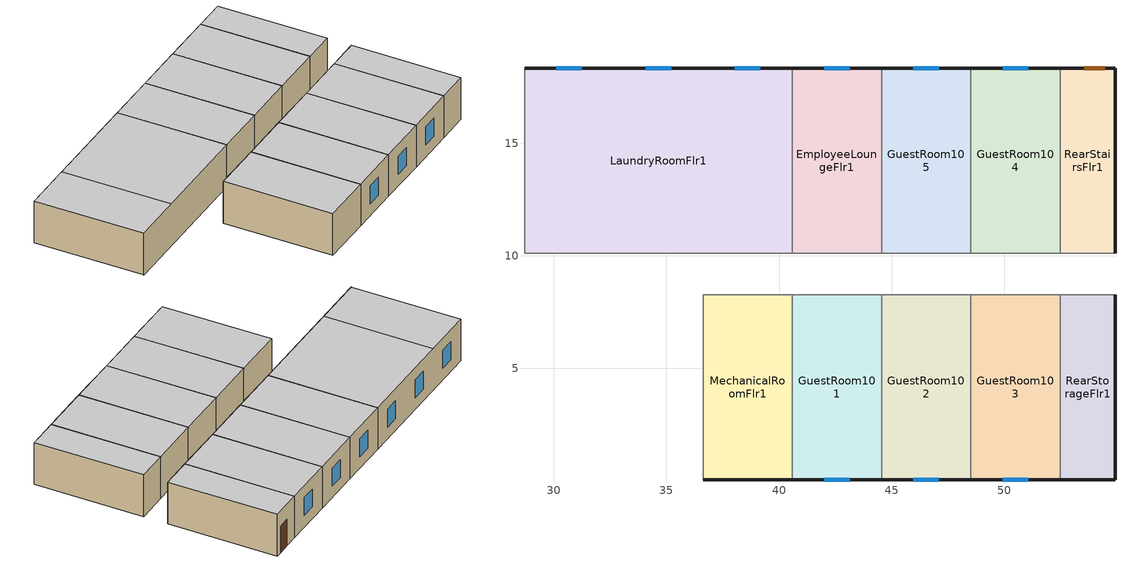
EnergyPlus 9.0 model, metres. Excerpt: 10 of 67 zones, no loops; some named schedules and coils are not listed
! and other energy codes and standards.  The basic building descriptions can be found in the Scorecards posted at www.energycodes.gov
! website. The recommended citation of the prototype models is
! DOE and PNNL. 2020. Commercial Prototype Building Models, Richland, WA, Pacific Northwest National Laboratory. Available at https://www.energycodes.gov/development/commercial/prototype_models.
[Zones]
RearStairsFlr1
 floor ground (S_RearStairsFlr1_0_0_0_Ffactor): 54.91,10.11 52.47,10.11 52.47,18.34 54.91,18.34 z0
 wall outside (nonres_ext_wall): 54.91,10.11 54.91,18.34 52.47,18.34 z0:3.35
 wall to GuestRoom104 (int_wall): 52.47,18.34 52.47,10.11 z0:3.35
 wall to CorridorFlr1 (int_wall): 52.47,10.11 54.91,10.11 z0:3.35
 door (Swinging Door_con): 54.46,18.34 53.54,18.34 z0:2.13
 ceiling to RearStairsFlr2 (int_slab_ceiling): 52.47,10.11 54.91,10.11 54.91,18.34 52.47,18.34 z3.35
GuestRoom104
 floor ground (S_GuestRoom104_0_0_0_Ffactor): 52.47,10.11 48.51,10.11 48.51,18.34 52.47,18.34 z0
 wall outside (nonres_ext_wall): 52.47,18.34 48.51,18.34 z0:3.35
 wall to CorridorFlr1 (int_wall): 48.51,10.11 52.47,10.11 z0:3.35
 wall to GuestRoom105 (int_wall): 48.51,18.34 48.51,10.11 z0:3.35
 window (NonresWindow_U_0.38_SHGC_0.38): 51.06,18.34 49.92,18.34 z0.95:2.4
 ceiling to GuestRoom214 (int_slab_ceiling): 48.51,10.11 52.47,10.11 52.47,18.34 48.51,18.34 z3.35
GuestRoom105
 floor ground (S_GuestRoom105_0_0_0_Ffactor): 48.51,10.11 44.55,10.11 44.55,18.34 48.51,18.34 z0
 wall outside (nonres_ext_wall): 48.51,18.34 44.55,18.34 z0:3.35
 wall to CorridorFlr1 (int_wall): 44.55,10.11 48.51,10.11 z0:3.35
 wall to EmployeeLoungeFlr1 (int_wall): 44.55,18.34 44.55,10.11 z0:3.35
 window (NonresWindow_U_0.38_SHGC_0.38): 47.1,18.34 45.96,18.34 z0.95:2.4
 ceiling to GuestRoom215_218 (int_slab_ceiling): 44.55,10.11 48.51,10.11 48.51,18.34 44.55,18.34 z3.35
EmployeeLoungeFlr1
 floor ground (S_EmployeeLoungeFlr1_0_0_0_Ffactor): 44.55,10.11 40.59,10.11 40.59,18.34 44.55,18.34 z0
 wall outside (nonres_ext_wall): 44.55,18.34 40.59,18.34 z0:3.35
 wall to CorridorFlr1 (int_wall): 40.59,10.11 44.55,10.11 z0:3.35
 wall to LaundryRoomFlr1 (int_wall): 40.59,18.34 40.59,10.11 z0:3.35
 window (NonresWindow_U_0.38_SHGC_0.38): 43.14,18.34 42,18.34 z0.95:2.4
 ceiling to GuestRoom215_218 (int_slab_ceiling): 40.59,10.11 44.55,10.11 44.55,18.34 40.59,18.34 z3.35
LaundryRoomFlr1
 floor ground (S_LaundryRoomFlr1_0_0_0_Ffactor): 40.59,10.11 28.7,10.11 28.7,18.34 40.59,18.34 z0
 wall outside (nonres_ext_wall): 40.59,18.34 28.7,18.34 z0:3.35
 wall to CorridorFlr1 (int_wall): 28.7,10.11 40.59,10.11 z0:3.35
 wall to ElevatorCoreFlr1 (int_wall): 28.7,18.34 28.7,10.11 z0:3.35
 window (NonresWindow_U_0.38_SHGC_0.38): 39.18,18.34 38.04,18.34 / 35.21,18.34 34.07,18.34 / 31.25,18.34 30.11,18.34 z0.95:2.4
 ceiling to GuestRoom215_218 (int_slab_ceiling): 32.66,10.11 40.59,10.11 40.59,18.34 32.66,18.34 z3.35
 ceiling to GuestRoom219 (int_slab_ceiling): 28.7,10.11 32.66,10.11 32.66,18.34 28.7,18.34 z3.35
MechanicalRoomFlr1
 floor ground (S_MechanicalRoomFlr1_0_0_0_Ffactor): 40.59,0.05 36.62,0.05 36.62,8.28 40.59,8.28 z0
 wall outside (nonres_ext_wall): 36.62,0.05 40.59,0.05 z0:3.35
 wall to CorridorFlr1 (int_wall): 40.59,8.28 36.62,8.28 z0:3.35
 wall to MeetingRoomFlr1 (int_wall): 36.62,8.28 36.62,0.05 z0:3.35
 wall to GuestRoom101 (int_wall): 40.59,0.05 40.59,8.28 z0:3.35
 ceiling to GuestRoom209_212 (int_slab_ceiling): 36.62,0.05 40.59,0.05 40.59,8.28 36.62,8.28 z3.35
GuestRoom101
 floor ground (S_GuestRoom101_0_0_0_Ffactor): 44.55,0.05 40.59,0.05 40.59,8.28 44.55,8.28 z0
 wall outside (nonres_ext_wall): 40.59,0.05 44.55,0.05 z0:3.35
 wall to CorridorFlr1 (int_wall): 44.55,8.28 40.59,8.28 z0:3.35
 wall to GuestRoom102 (int_wall): 44.55,0.05 44.55,8.28 z0:3.35
 window (NonresWindow_U_0.38_SHGC_0.38): 42,0.05 43.14,0.05 z0.95:2.4
 ceiling to GuestRoom209_212 (int_slab_ceiling): 40.59,0.05 44.55,0.05 44.55,8.28 40.59,8.28 z3.35
GuestRoom102
 floor ground (S_GuestRoom102_0_0_0_Ffactor): 48.51,0.05 44.55,0.05 44.55,8.28 48.51,8.28 z0
 wall outside (nonres_ext_wall): 44.55,0.05 48.51,0.05 z0:3.35
 wall to CorridorFlr1 (int_wall): 48.51,8.28 44.55,8.28 z0:3.35
 wall to GuestRoom103 (int_wall): 48.51,0.05 48.51,8.28 z0:3.35
 window (NonresWindow_U_0.38_SHGC_0.38): 45.96,0.05 47.1,0.05 z0.95:2.4
 ceiling to GuestRoom209_212 (int_slab_ceiling): 44.55,0.05 48.51,0.05 48.51,8.28 44.55,8.28 z3.35
GuestRoom103
 floor ground (S_GuestRoom103_0_0_0_Ffactor): 52.47,0.05 48.51,0.05 48.51,8.28 52.47,8.28 z0
 wall outside (nonres_ext_wall): 48.51,0.05 52.47,0.05 z0:3.35
 wall to CorridorFlr1 (int_wall): 52.47,8.28 48.51,8.28 z0:3.35
 wall to RearStorageFlr1 (int_wall): 52.47,0.05 52.47,8.28 z0:3.35
 window (NonresWindow_U_0.38_SHGC_0.38): 49.92,0.05 51.06,0.05 z0.95:2.4
 ceiling to GuestRoom213 (int_slab_ceiling): 48.51,0.05 52.47,0.05 52.47,8.28 48.51,8.28 z3.35
RearStorageFlr1
 floor ground (S_RearStorageFlr1_0_0_0_Ffactor): 54.91,0.05 52.47,0.05 52.47,8.28 54.91,8.28 z0
 wall outside (nonres_ext_wall): 52.47,0.05 54.91,0.05 54.91,8.28 z0:3.35
 wall to CorridorFlr1 (int_wall): 54.91,8.28 52.47,8.28 z0:3.35
 ceiling to RearStorageFlr2 (int_slab_ceiling): 52.47,0.05 54.91,0.05 54.91,8.28 52.47,8.28 z3.35
[Building]
HotelSmall: North Axis {deg}=180; Terrain=Suburbs; Loads Convergence Tolerance Value=0.04; Temperature Convergence Tolerance Value {deltaC}=0.4; Solar Distribution=FullExterior; Maximum Number of Warmup Days=25; Minimum Number of Warmup Days=6
[Site:Location]
Site:Location=William R Fairchild_WA_USA Design_Conditions; Latitude {N+ S-}=48.12; Longitude {W- E+}=-123.5; Time Zone Relative to GMT {GMT+/-}=-8; Elevation {m}=91
[SizingPeriod:DesignDay] Day of Month=21; Dry-Bulb Temperature Range Modifier Type=DefaultMultipliers; Humidity Condition Type=Wetbulb; Barometric Pressure {Pa}=100237; Rain {Yes/No}=No; Snow on ground {Yes/No}=No; Daylight Savings Time Indicator=No
Name | Month | Day Type | Maximum Dry-Bulb Temperature {C} | Daily Dry-Bulb Temperature Range {C} | Wetbulb at Maximum Dry-Bulb {C} | Wind Speed {m/s} design conditions vs. traditional 6.71 m/s (15 mph) | Wind Direction {Degrees; N=0, S=180} | Solar Model Indicator | Clearness {0.0 to 1.1} | Wind Speed {m/s} design conditions vs. traditional 3.35 m/s (7mph) | ASHRAE Clear Sky Optical Depth for Beam Irradiance (taub) | ASHRAE Clear Sky Optical Depth for Diffuse Irradiance (taud)
William R Fairchild Ann Htg 99.6% Condns DB | 1 | WinterDesignDay | -4.3 | 0 | -4.3 | 1.2 | 110 | ASHRAEClearSky | 0
William R Fairchild Ann Clg .4% Condns DB=>MWB | 8 | SummerDesignDay | 26.4 | 9.1 | 17 |  | 90 | ASHRAETau |  | 2.1 | 0.364 | 2.489
[Site:WaterMainsTemperature]
Calculation Method=Correlation; Annual average outdoor air temperature {C}=9.23333; Maximum difference in monthly average outdoor air temperatures {C}=11.6
[Site:GroundTemperature:FCfactorMethod]
January Ground Temperature {C}=9.3; February Ground Temperature {C}=6.7; March Ground Temperature {C}=4.1; April Ground Temperature {C}=4.2; May Ground Temperature {C}=4.2; June Ground Temperature {C}=5.9; July Ground Temperature {C}=9; August Ground Temperature {C}=10; September Ground Temperature {C}=13.3; October Ground Temperature {C}=15; November Ground Temperature {C}=15.7; December Ground Temperature {C}=13.4
[Material:NoMass]
Opaque Door panel_con: MediumRough, 0.475964, 0.9, 0.7, 0.7
CP02 CARPET PAD: VeryRough, 0.21648, 0.9, 0.7, 0.8
Nonres_Exterior_Wall_Insulation: MediumSmooth, 2.81828, 0.9, 0.7, 0.7
[Construction]
Swinging Door_con: Opaque Door panel_con
int_wall: G01 13mm gypsum board, G01 13mm gypsum board
int_slab_ceiling: CP02 CARPET PAD, 100mm Normalweight concrete floor
nonres_ext_wall: F07 25mm stucco, G01 16mm gypsum board, Nonres_Exterior_Wall_Insulation, G01 16mm gypsum board
NonresWindow_U_0.38_SHGC_0.38: Glazing Layer
[Material]
Name | Roughness | Thickness {m} | Conductivity {W/m-K} | Density {kg/m3} | Specific Heat {J/kg-K} | Thermal Absorptance | Solar Absorptance | Visible Absorptance | Absorptance:Thermal | Absorptance:Solar | Absorptance:Visible
F07 25mm stucco | Smooth | 0.0254 | 0.72 | 1856 | 840 | 0.9 | 0.7 | 0.7
G01 13mm gypsum board | Smooth | 0.0127 | 0.16 | 800 | 1090 |  |  |  | 0.9 | 0.7 | 0.5
G01 16mm gypsum board | MediumSmooth | 0.0159 | 0.16 | 800 | 1090
100mm Normalweight concrete floor | MediumRough | 0.1016 | 2.31 | 2322 | 832
[WindowMaterial:SimpleGlazingSystem]
Glazing Layer: U-Factor {W/m2-K}=2.15774; Solar Heat Gain Coefficient=0.38; Visible Transmittance=0.418
[Construction:FfactorGroundFloor] F-Factor=0.90012
Name | Area | PerimeterExposed
S_RearStairsFlr1_0_0_0_Ffactor | 20.0719 | 10.6686
S_RearStorageFlr1_0_0_0_Ffactor | 20.0733 | 10.6692
S_MechanicalRoomFlr1_0_0_0_Ffactor; S_GuestRoom101_0_0_0_Ffactor; S_GuestRoom102_0_0_0_Ffactor; S_GuestRoom103_0_0_0_Ffactor | 32.6113 | 3.9624
S_GuestRoom104_0_0_0_Ffactor; S_GuestRoom105_0_0_0_Ffactor; S_EmployeeLoungeFlr1_0_0_0_Ffactor | 32.609 | 3.9624
S_LaundryRoomFlr1_0_0_0_Ffactor | 97.8269 | 11.8872
[Zone] Type=1; Multiplier=1
RearStairsFlr1; RearStorageFlr1; MechanicalRoomFlr1; GuestRoom101; GuestRoom102; GuestRoom103; GuestRoom104; GuestRoom105; EmployeeLoungeFlr1; LaundryRoomFlr1
[People] Number of People Calculation Method=People; Fraction Radiant=0.3; Sensible Heat Fraction=autocalculate; Activity Level Schedule=Activity_Sch; Mean Radiant Temperature Calculation Type=ZoneAveraged
Name | Zone or ZoneList | Number of People Schedule | Number of People
EmployeeLoungeFlr1_People | EmployeeLoungeFlr1 | EmployeeLounge_Occ_Sch | 18
GuestRoom101_People | GuestRoom101 | AlwaysOff | 1.5
GuestRoom102_People | GuestRoom102 | AlwaysOff | 1.5
GuestRoom103_People | GuestRoom103 | GuestRoom_Occ_Sch | 1.5
GuestRoom104_People | GuestRoom104 | GuestRoom_Occ_Sch | 1.5
GuestRoom105_People | GuestRoom105 | GuestRoom_Occ_Sch | 1.5
LaundryRoomFlr1_People | LaundryRoomFlr1 | LaundryRoom_Occ_Sch | 11
MechanicalRoomFlr1_People | MechanicalRoomFlr1 | AlwaysOff | 0
RearStairsFlr1_People | RearStairsFlr1 | AlwaysOff | 0
RearStorageFlr1_People | RearStorageFlr1 | AlwaysOff | 0
[Lights] Design Level Calculation Method=Watts/Area; Return Air Fraction=0; Fraction Radiant=0.7; Fraction Visible=0.2; Fraction Replaceable=1
Name | Zone or ZoneList | Schedule | Lighting Level {W} | Watts per Zone Floor Area {W/m2}
EmployeeLoungeFlr1_Lights | EmployeeLoungeFlr1 | BLDG_LIGHT_EMPLOYEELOUNGE_SCH | 0 | 6.67362
GuestRoom101_Lights | GuestRoom101 | AlwaysOff | 0 | 8.28821
GuestRoom102_Lights | GuestRoom102 | AlwaysOff | 0 | 8.28821
GuestRoom103_Lights | GuestRoom103 | BLDG_LIGHT_GUESTROOM_SCH | 0 | 8.28821
GuestRoom104_Lights | GuestRoom104 | BLDG_LIGHT_GUESTROOM_SCH | 0 | 8.28821
GuestRoom105_Lights | GuestRoom105 | BLDG_LIGHT_GUESTROOM_SCH | 0 | 8.28821
LaundryRoomFlr1_Lights | LaundryRoomFlr1 | BLDG_LIGHT_LAUNDRY_SCH | 0 | 4.62848
MechanicalRoomFlr1_Lights | MechanicalRoomFlr1 | BLDG_LIGHT_MECHROOM_SCH |  | 10.2257
RearStairsFlr1_Lights | RearStairsFlr1 | BLDG_LIGHT_STAIR_SCH | 0 | 6.24307
RearStorageFlr1_Lights | RearStorageFlr1 | BLDG_LIGHT_STORAGE_SCH | 0 | 4.9514
[ElectricEquipment] Fraction Latent=0; Fraction Lost=0
Name | Zone or ZoneList | Schedule | Design Level Calculation Method | Design Level {W} | Watts per Zone Floor Area {W/m2} | Fraction Radiant
EmployeeLoungeFlr1_PlugLoad | EmployeeLoungeFlr1 | EmployeeLounge_Eqp_Sch | Watts/Area | 0 | 21.51 | 0.5
GuestRoom101_PlugLoad | GuestRoom101 | AlwaysOff | Watts/Area |  | 11.8935 | 0.5
GuestRoom102_PlugLoad | GuestRoom102 | AlwaysOff | Watts/Area |  | 11.8935 | 0.5
GuestRoom103_PlugLoad | GuestRoom103 | Guestroom_Eqp_Sch_Adva | Watts/Area |  | 11.8935 | 0.5
GuestRoom104_PlugLoad | GuestRoom104 | Guestroom_Eqp_Sch_Adva | Watts/Area |  | 11.8935 | 0.5
GuestRoom105_PlugLoad | GuestRoom105 | Guestroom_Eqp_Sch_Adva | Watts/Area |  | 11.8935 | 0.5
MechanicalRoomFlr1_PlugLoad | MechanicalRoomFlr1 | AlwaysOff | EquipmentLevel | 0 |  | 0.5
RearStairsFlr1_PlugLoad | RearStairsFlr1 | AlwaysOff | EquipmentLevel | 0 |  | 0.5
RearStorageFlr1_PlugLoad | RearStorageFlr1 | AlwaysOff | EquipmentLevel | 0 |  | 0.5
Laundry Equipment 1 | LaundryRoomFlr1 | LaundryRoom_Eqp_Elec_Sch | EquipmentLevel | 2709.075 |  | 0.2
[GasEquipment]
Dryer Equipment 1: Zone or ZoneList=LaundryRoomFlr1; Schedule=LaundryRoom_Eqp_Gas_Sch; Design Level Calculation Method=EquipmentLevel; Design Level {W}=40096; Fraction Latent=0; Fraction Radiant=0.2; Fraction Lost=0
[Daylighting:Controls]
LaundryRoomFlr1_DaylCtrl: Zone=LaundryRoomFlr1; Daylighting Method=SplitFlux; Lighting Control Type=Stepped; Minimum Input Power Fraction for Continuous or ContinuousOff Dimming Control=0.3; Minimum Light Output Fraction for Continuous or ContinuousOff Dimming Control=0.2; Number of Stepped Control Steps=3; Probability Lighting will be Reset When Needed in Manual Stepped Control=1; Glare Calculation Daylighting Reference Point=LaundryRoomFlr1_DaylRefPt1; Glare Calculation Azimuth Angle of View Direction Clockwise from Zone y-Axis {deg}=0; Maximum Allowable Discomfort Glare Index=22; Daylighting Reference Point 1=LaundryRoomFlr1_DaylRefPt1; Fraction of Zone Controlled by Reference Point 1=0.26; Illuminance Setpoint at Reference Point 1 {lux}=323; Daylighting Reference Point 2=LaundryRoomFlr1_DaylRefPt2; Fraction of Zone Controlled by Reference Point 2=0.26; Illuminance Setpoint at Reference Point 2 {lux}=323
[ZoneInfiltration:DesignFlowRate] Design Flow Rate Calculation Method=Flow/ExteriorArea; Design Flow Rate {m3/s}=0; Flow per Exterior Surface Area {m3/s-m2}=0.00056896; Constant Term Coefficient=0; Temperature Term Coefficient=0; Velocity Term Coefficient=0.224; Velocity Squared Term Coefficient=0
Name | Zone or ZoneList | Schedule
EmployeeLoungeFlr1_Infiltration | EmployeeLoungeFlr1 | CommonArea_Infil_Sch
GuestRoom101_Infiltration | GuestRoom101 | GuestRoom_Infil_Sch
GuestRoom102_Infiltration | GuestRoom102 | GuestRoom_Infil_Sch
GuestRoom103_Infiltration | GuestRoom103 | GuestRoom_Infil_Sch
GuestRoom104_Infiltration | GuestRoom104 | GuestRoom_Infil_Sch
GuestRoom105_Infiltration | GuestRoom105 | GuestRoom_Infil_Sch
LaundryRoomFlr1_Infiltration | LaundryRoomFlr1 | GuestRoom_Infil_Sch
MechanicalRoomFlr1_Infiltration | MechanicalRoomFlr1 | GuestRoom_Infil_Sch
RearStairsFlr1_Infiltration | RearStairsFlr1 | AlwaysOn
RearStorageFlr1_Infiltration | RearStorageFlr1 | AlwaysOn
[Exterior:Lights]
Exterior_Lights: Schedule=Exterior_Lgt_ALWAYS_ON; Design Level {W}=2819.7; Control Option=AstronomicalClock
[Sizing:Zone] Zone Cooling Design Supply Air Temperature Input Method=SupplyAirTemperature; Zone Cooling Design Supply Air Temperature {C}=14; Zone Heating Design Supply Air Temperature Input Method=SupplyAirTemperature; Zone Heating Design Supply Air Temperature {C}=50; Zone Cooling Design Supply Air Humidity Ratio {kgWater/kgDryAir}=0.008; Zone Heating Design Supply Air Humidity Ratio {kgWater/kgDryAir}=0.008; Cooling Design Air Flow Method=DesignDay; Cooling Design Air Flow Rate {m3/s}=0; Cooling Minimum Air Flow Fraction=0; Heating Design Air Flow Method=DesignDay; Heating Design Air Flow Rate {m3/s}=0; Heating Maximum Air Flow Fraction=0
Name | Design Specification Outdoor Air Object
RearStairsFlr1 | SZ DSOA RearStairsFlr1
MechanicalRoomFlr1 | SZ DSOA MechanicalRoomFlr1
GuestRoom101 | SZ DSOA GuestRoom101
GuestRoom102 | SZ DSOA GuestRoom102
GuestRoom103 | SZ DSOA GuestRoom103
GuestRoom104 | SZ DSOA GuestRoom104
GuestRoom105 | SZ DSOA GuestRoom105
[ZoneControl:Thermostat]
Name | Zone or ZoneList | Control Type Schedule | Control 1
101 Thermostat | GuestRoom101 | COMPACT HVAC-ALWAYS 4 | VacGuestRoom Thermostat Dual SP Control
102 Thermostat | GuestRoom102 | COMPACT HVAC-ALWAYS 4 | VacGuestRoom Thermostat Dual SP Control
103 Thermostat | GuestRoom103 | COMPACT HVAC-ALWAYS 4 | N OccGuestRoom Thermostat Dual SP Control
104 Thermostat | GuestRoom104 | COMPACT HVAC-ALWAYS 4 | S OccGuestRoom Thermostat Dual SP Control
105 Thermostat | GuestRoom105 | COMPACT HVAC-ALWAYS 4 | S OccGuestRoom Thermostat Dual SP Control
RearStairsFlr1 Thermostat | RearStairsFlr1 | COMPACT HVAC-ALWAYS 1 | SemiHeated_HtgSP
MechanicalRoomFlr1 Thermostat | MechanicalRoomFlr1 | COMPACT HVAC-ALWAYS 1 | SemiHeated_HtgSP
[ZoneHVAC:PackagedTerminalAirConditioner] Availability Schedule=AlwaysOn; Fan Placement=DrawThrough
Name | Cooling Supply Air Flow Rate {m3/s} | Heating Supply Air Flow Rate {m3/s} | No Load Supply Air Flow Rate {m3/s} | Cooling Outdoor Air Flow Rate {m3/s} | Heating Outdoor Air Flow Rate {m3/s} | No Load Outdoor Air Flow Rate {m3/s} | Supply Air Fan | Heating Coil | Cooling Coil | Supply Air Fan Operating Mode Schedule
319 PTAC | 0.1298 | 0.1298 | 0.1298 | 0.0134777 | 0.0134777 | 0.0134777 | 319 PTAC Supply Fan | 319 PTAC Heating Coil | 319 PTAC Cooling Coil | Vac_Guestroom_Vent_Ctrl
320_323 PTAC | 0.5192 | 0.5192 | 0.5192 | 0.0539108 | 0.0539108 | 0.0539108 | 320_323 PTAC Supply Fan | 320_323 PTAC Heating Coil | 320_323 PTAC Cooling Coil | Occ_Guestroom_Vent_Ctrl_30min
324 PTAC | 0.1298 | 0.1298 | 0.1298 | 0.0134777 | 0.0134777 | 0.0134777 | 324 PTAC Supply Fan | 324 PTAC Heating Coil | 324 PTAC Cooling Coil | Vac_Guestroom_Vent_Ctrl
401 PTAC | 0.1298 | 0.1298 | 0.1298 | 0.0134777 | 0.0134777 | 0.0134777 | 401 PTAC Supply Fan | 401 PTAC Heating Coil | 401 PTAC Cooling Coil | Occ_Guestroom_Vent_Ctrl_30min
402_405 PTAC | 0.5192 | 0.5192 | 0.5192 | 0.0539108 | 0.0539108 | 0.0539108 | 402_405 PTAC Supply Fan | 402_405 PTAC Heating Coil | 402_405 PTAC Cooling Coil | Vac_Guestroom_Vent_Ctrl
406_408 PTAC | 0.3894 | 0.3894 | 0.3894 | 0.0427312 | 0.0427312 | 0.0427312 | 406_408 PTAC Supply Fan | 406_408 PTAC Heating Coil | 406_408 PTAC Cooling Coil | Vac_Guestroom_Vent_Ctrl
409_412 PTAC | 0.5192 | 0.5192 | 0.5192 | 0.0539108 | 0.0539108 | 0.0539108 | 409_412 PTAC Supply Fan | 409_412 PTAC Heating Coil | 409_412 PTAC Cooling Coil | Occ_Guestroom_Vent_Ctrl_30min
413 PTAC | 0.1298 | 0.1298 | 0.1298 | 0.0134777 | 0.0134777 | 0.0134777 | 413 PTAC Supply Fan | 413 PTAC Heating Coil | 413 PTAC Cooling Coil | Vac_Guestroom_Vent_Ctrl
414 PTAC | 0.1298 | 0.1298 | 0.1298 | 0.0134777 | 0.0134777 | 0.0134777 | 414 PTAC Supply Fan | 414 PTAC Heating Coil | 414 PTAC Cooling Coil | Vac_Guestroom_Vent_Ctrl
415_418 PTAC | 0.5192 | 0.5192 | 0.5192 | 0.0539108 | 0.0539108 | 0.0539108 | 415_418 PTAC Supply Fan | 415_418 PTAC Heating Coil | 415_418 PTAC Cooling Coil | Occ_Guestroom_Vent_Ctrl_30min
419 PTAC | 0.1298 | 0.1298 | 0.1298 | 0.0134777 | 0.0134777 | 0.0134777 | 419 PTAC Supply Fan | 419 PTAC Heating Coil | 419 PTAC Cooling Coil | Occ_Guestroom_Vent_Ctrl_30min
420_423 PTAC | 0.5192 | 0.5192 | 0.5192 | 0.0539108 | 0.0539108 | 0.0539108 | 420_423 PTAC Supply Fan | 420_423 PTAC Heating Coil | 420_423 PTAC Cooling Coil | Occ_Guestroom_Vent_Ctrl_30min
424 PTAC | 0.1298 | 0.1298 | 0.1298 | 0.0134777 | 0.0134777 | 0.0134777 | 424 PTAC Supply Fan | 424 PTAC Heating Coil | 424 PTAC Cooling Coil | Occ_Guestroom_Vent_Ctrl_30min
CorridorFlr1 PTAC | 0.1298 | 0.1298 | 0.1298 | 0.0458699 | 0.0458699 | 0.0458699 | CorridorFlr1 PTAC Supply Fan | CorridorFlr1 PTAC Heating Coil | CorridorFlr1 PTAC Cooling Coil | AlwaysOn
CorridorFlr2 PTAC | 0.1298 | 0.1298 | 0.1298 | 0.0382254 | 0.0382254 | 0.0382254 | CorridorFlr2 PTAC Supply Fan | CorridorFlr2 PTAC Heating Coil | CorridorFlr2 PTAC Cooling Coil | AlwaysOn
CorridorFlr3 PTAC | 0.1298 | 0.1298 | 0.1298 | 0.0382254 | 0.0382254 | 0.0382254 | CorridorFlr3 PTAC Supply Fan | CorridorFlr3 PTAC Heating Coil | CorridorFlr3 PTAC Cooling Coil | AlwaysOn
CorridorFlr4 PTAC | 0.1298 | 0.1298 | 0.1298 | 0.0382254 | 0.0382254 | 0.0382254 | CorridorFlr4 PTAC Supply Fan | CorridorFlr4 PTAC Heating Coil | CorridorFlr4 PTAC Cooling Coil | AlwaysOn
[ZoneHVAC:UnitHeater] Availability Schedule=AlwaysOn; Maximum Supply Air Flow Rate {m3/s}=autosize; Supply Air Fan Operation During No Heating=Yes; Heating Convergence Tolerance=0.001
Name | Supply Air Fan | Heating Coil
MechRm UnitHeater | MechRmUnitHeaterFan | MechRmUnitHeaterHeatingCoil
RearStairsFlr1 UnitHeater | RearStairsFlr1UnitHeaterFan | RearStairsFlr1UnitHeaterHeatingCoil
FrontStairsFlr1 UnitHeater | FrontStairsFlr1UnitHeaterFan | FrontStairsFlr1UnitHeaterHeatingCoil
RearStairsFlr2 UnitHeater | RearStairsFlr2UnitHeaterFan | RearStairsFlr2UnitHeaterHeatingCoil
FrontStairsFlr2 UnitHeater | FrontStairsFlr2UnitHeaterFan | FrontStairsFlr2UnitHeaterHeatingCoil
RearStairsFlr3 UnitHeater | RearStairsFlr3UnitHeaterFan | RearStairsFlr3UnitHeaterHeatingCoil
FrontStairsFlr3 UnitHeater | FrontStairsFlr3UnitHeaterFan | FrontStairsFlr3UnitHeaterHeatingCoil
RearStairsFlr4 UnitHeater | RearStairsFlr4UnitHeaterFan | RearStairsFlr4UnitHeaterHeatingCoil
FrontStairsFlr4 UnitHeater | FrontStairsFlr4UnitHeaterFan | FrontStairsFlr4UnitHeaterHeatingCoil
[Zone equipment]
GuestRoom101: 101 PTAC
GuestRoom102: 102 PTAC
GuestRoom103: 103 PTAC
GuestRoom104: 104 PTAC
GuestRoom105: 105 PTAC
MechanicalRoomFlr1: MechRm UnitHeater
RearStairsFlr1: RearStairsFlr1 UnitHeater
[Fan:OnOff] Availability Schedule=AlwaysOn; Fan Total Efficiency=0.52; Pressure Rise {Pa}=331.17; Motor Efficiency=0.8; Motor In Airstream Fraction=1
Name | Maximum Flow Rate {m3/s}
101 PTAC Supply Fan; 102 PTAC Supply Fan; 103 PTAC Supply Fan; 104 PTAC Supply Fan; 105 PTAC Supply Fan; 201 PTAC Supply Fan; 213 PTAC Supply Fan; 214 PTAC Supply Fan; 219 PTAC Supply Fan; 224 PTAC Supply Fan; 301 PTAC Supply Fan; 313 PTAC Supply Fan; 314 PTAC Supply Fan; 319 PTAC Supply Fan; 324 PTAC Supply Fan; 401 PTAC Supply Fan; 413 PTAC Supply Fan; 414 PTAC Supply Fan; 419 PTAC Supply Fan | 0.13
202_205 PTAC Supply Fan; 209_212 PTAC Supply Fan; 215_218 PTAC Supply Fan; 220_223 PTAC Supply Fan; 302_305 PTAC Supply Fan; 309_312 PTAC Supply Fan; 315_318 PTAC Supply Fan; 320_323 PTAC Supply Fan; 402_405 PTAC Supply Fan; 409_412 PTAC Supply Fan; 415_418 PTAC Supply Fan; 420_423 PTAC Supply Fan | 0.52
206_208 PTAC Supply Fan; 306_308 PTAC Supply Fan; 406_408 PTAC Supply Fan | 0.39
[ZoneVentilation:WindandStackOpenArea] Opening Area {m2}=0.0021; Opening Area Fraction Schedule=Sliding_Doors_Ventilation_Availability_SCH; Opening Effectiveness=autocalculate; Height Difference {m}=5.7909; Discharge Coefficient for Opening=autocalculate; Minimum Indoor Temperature {C}=18.89; Maximum Indoor Temperature {C}=25.56; Delta Temperature {deltaC}=-100; Minimum Outdoor Temperature {C}=15.56; Maximum Outdoor Temperature {C}=26.67; Maximum Wind Speed {m/s}=40
Name | Zone | Effective Angle {deg}
GUESTROOM103 Sliding Door Ventilation | GUESTROOM103 | 0
GUESTROOM104 Sliding Door Ventilation | GUESTROOM104 | 180
GUESTROOM105 Sliding Door Ventilation | GUESTROOM105 | 180
